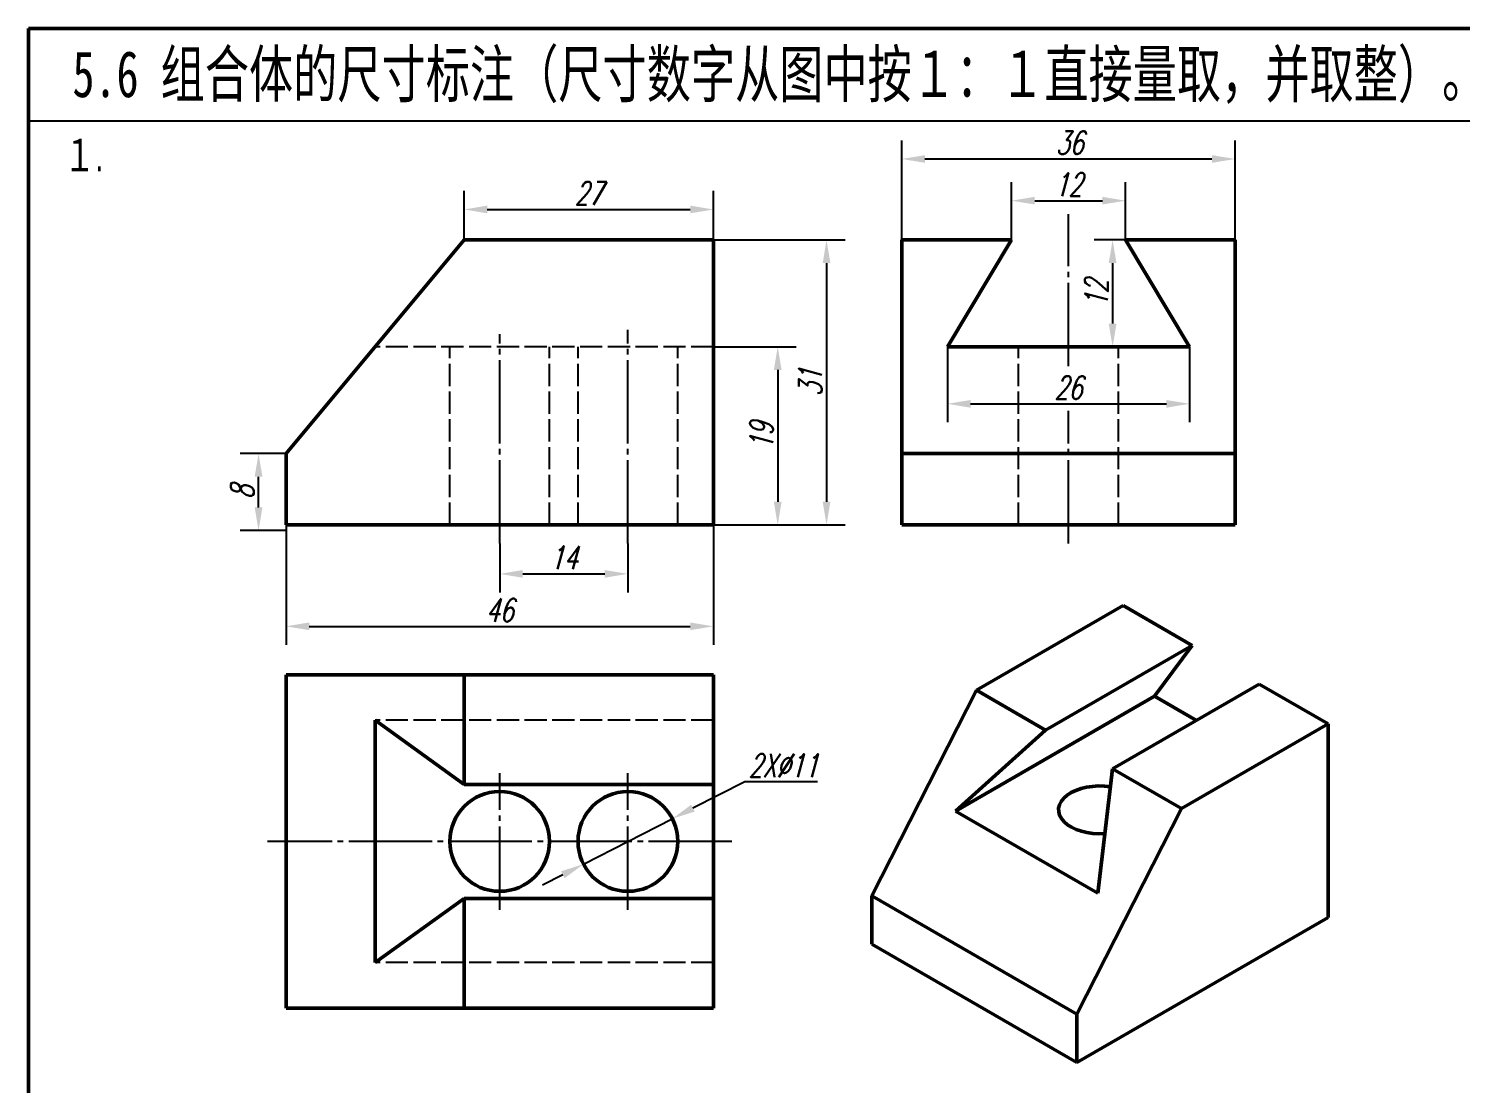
# Model space of a CAD drawing. Header units: millimetres. Extents: x 94 to 2877, y 87 to 1089.
# Drawn here: x 858.1 to 1012.8, y 198.7 to 312.6 of the extents above; entities that cross this region are included whole.
import ezdxf

# ---------------------------------------------------------------- set-up
doc = ezdxf.new("R2010")
doc.units = ezdxf.units.MM
doc.header["$LTSCALE"] = 0.6
doc.header["$PDMODE"] = 33
doc.header["$PDSIZE"] = 1.5
doc.linetypes.add('myCENTER', pattern=[18, 15, -1, 1, -1])
doc.linetypes.add('myHIDDEN', pattern=[5, 4, -1])
doc.layers.get('Defpoints').update_dxf_attribs({"lineweight": 20})
for name, color, linetype, lineweight in [('中心线', 7, 'myCENTER', 25), ('标题文字', 7, 'Continuous', 25), ('答案尺寸', 1, 'Continuous', 25), ('答案粗实线', 1, 'Continuous', 50), ('粗实线', 7, 'Continuous', 50), ('细实线', 7, 'Continuous', 25), ('虚线', 7, 'myHIDDEN', 25)]:
    doc.layers.add(name, color=color, linetype=linetype, lineweight=lineweight)
doc.styles.add('尺寸文字1-2.5号', font='txt.shx', dxfattribs={"width": 0.7, "oblique": 15, "height": 2.5})
doc.styles.add('标题汉字1-5号', font='', dxfattribs={"width": 0.7, "height": 5})
doc.styles.add('标题汉字2-3.5号', font='', dxfattribs={"width": 0.7, "height": 3.5})
doc.styles.get('标题汉字1-5号').set_extended_font_data('SimSun')
doc.styles.get('标题汉字2-3.5号').set_extended_font_data('FZFangSong-Z02')
doc.dimstyles.new('尺寸25', dxfattribs={"dimtxt": 2.5, "dimasz": 2.5, "dimexe": 2, "dimexo": 0, "dimgap": 0.5, "dimtad": 1, "dimdec": 0, "dimdsep": 46, "dimtxsty": '尺寸文字1-2.5号', "dimcen": 0, "dimadec": 0, "dimazin": 0, "dimtfac": 1, "dimtdec": 0, "dimtmove": 0, "dimatfit": 3, "dimfxl": 1, "dimarcsym": 0})
doc.dimstyles.new('水平标注25', dxfattribs={"dimtxt": 2.5, "dimasz": 2.5, "dimexe": 2, "dimexo": 0, "dimgap": 0.5, "dimtad": 1, "dimtih": 1, "dimtoh": 1, "dimdec": 0, "dimzin": 0, "dimdsep": 46, "dimtxsty": '尺寸文字1-2.5号', "dimcen": 0, "dimadec": 0, "dimazin": 0, "dimtfac": 1, "dimtdec": 0, "dimtmove": 1, "dimatfit": 3, "dimfxl": 1, "dimtolj": 1, "dimtzin": 0, "dimarcsym": 0})

# ---------------------------------------------------------------- blocks, each defined once
blk = doc.blocks.new('*D225')
at = {"layer": 'Defpoints', "color": 0}
for p in [(976.57, 294.04), (964.26, 289.8), (976.57, 289.8)]:
    blk.add_point(p, dxfattribs=at)
at = {"layer": '答案尺寸', "color": 0, "lineweight": -2}
for p, q in [((964.26, 289.8), (964.26, 296.04)), ((976.57, 289.8), (976.57, 296.04)), ((966.76, 294.04), (974.07, 294.04))]:
    blk.add_line(p, q, dxfattribs=at)
at = {"layer": '答案尺寸', "color": 0}
for points in [[(966.76, 294.46), (966.76, 293.63), (964.26, 294.04)], [(974.07, 294.46), (974.07, 293.63), (976.57, 294.04)]]:
    blk.add_solid(points, dxfattribs=at)
at = {"layer": '答案尺寸', "color": 0, "insert": (970.41, 295.79), "char_height": 2.5, "attachment_point": 5, "style": '尺寸文字1-2.5号'}
blk.add_mtext('12', dxfattribs=at)
blk = doc.blocks.new('*D226')
at = {"layer": 'Defpoints', "color": 0}
for p in [(988.41, 298.55), (952.41, 289.8), (988.41, 289.8)]:
    blk.add_point(p, dxfattribs=at)
at = {"layer": '答案尺寸', "color": 0, "lineweight": -2}
for p, q in [((952.41, 289.8), (952.41, 300.55)), ((988.41, 289.8), (988.41, 300.55)), ((954.91, 298.55), (985.91, 298.55))]:
    blk.add_line(p, q, dxfattribs=at)
at = {"layer": '答案尺寸', "color": 0}
for points in [[(954.91, 298.96), (954.91, 298.13), (952.41, 298.55)], [(985.91, 298.96), (985.91, 298.13), (988.41, 298.55)]]:
    blk.add_solid(points, dxfattribs=at)
at = {"layer": '答案尺寸', "color": 0, "insert": (970.54, 300.3), "char_height": 2.5, "attachment_point": 5, "style": '尺寸文字1-2.5号'}
blk.add_mtext('36', dxfattribs=at)
blk = doc.blocks.new('*D227')
at = {"layer": 'Defpoints', "color": 0}
for p in [(976.57, 289.8), (975.18, 278.26), (975.8, 278.26)]:
    blk.add_point(p, dxfattribs=at)
at = {"layer": '答案尺寸', "color": 0, "lineweight": -2}
for p, q in [((976.57, 289.8), (973.18, 289.8)), ((975.18, 287.3), (975.18, 280.76)), ((975.8, 278.26), (973.18, 278.26))]:
    blk.add_line(p, q, dxfattribs=at)
at = {"layer": '答案尺寸', "color": 0}
for points in [[(974.76, 287.3), (975.6, 287.3), (975.18, 289.8)], [(974.76, 280.76), (975.6, 280.76), (975.18, 278.26)]]:
    blk.add_solid(points, dxfattribs=at)
at = {"layer": '答案尺寸', "color": 0, "insert": (973.43, 284.03), "char_height": 2.5, "attachment_point": 5, "rotation": 90, "style": '尺寸文字1-2.5号'}
blk.add_mtext('12', dxfattribs=at)
blk = doc.blocks.new('*D228')
at = {"layer": 'Defpoints', "color": 0}
for p in [(957.33, 278.26), (983.49, 278.26), (983.49, 272.1)]:
    blk.add_point(p, dxfattribs=at)
at = {"layer": '答案尺寸', "color": 0, "lineweight": -2}
for p, q in [((957.33, 278.26), (957.33, 270.1)), ((983.49, 278.26), (983.49, 270.1)), ((959.83, 272.1), (980.99, 272.1))]:
    blk.add_line(p, q, dxfattribs=at)
at = {"layer": '答案尺寸', "color": 0}
for points in [[(959.83, 272.51), (959.83, 271.68), (957.33, 272.1)], [(980.99, 272.51), (980.99, 271.68), (983.49, 272.1)]]:
    blk.add_solid(points, dxfattribs=at)
at = {"layer": '答案尺寸', "color": 0, "insert": (970.41, 273.85), "char_height": 2.5, "attachment_point": 5, "style": '尺寸文字1-2.5号'}
blk.add_mtext('26', dxfattribs=at)
blk = doc.blocks.new('*D229')
at = {"layer": 'Defpoints', "color": 0}
for p in [(932.05, 278.26), (932.05, 259.02), (939, 259.02)]:
    blk.add_point(p, dxfattribs=at)
at = {"layer": '答案尺寸', "color": 0, "lineweight": -2}
for p, q in [((932.05, 278.26), (941, 278.26)), ((939, 275.76), (939, 261.52)), ((932.05, 259.02), (941, 259.02))]:
    blk.add_line(p, q, dxfattribs=at)
at = {"layer": '答案尺寸', "color": 0}
for points in [[(938.58, 275.76), (939.42, 275.76), (939, 278.26)], [(938.58, 261.52), (939.42, 261.52), (939, 259.02)]]:
    blk.add_solid(points, dxfattribs=at)
at = {"layer": '答案尺寸', "color": 0, "insert": (937.25, 268.64), "char_height": 2.5, "attachment_point": 5, "rotation": 90, "style": '尺寸文字1-2.5号'}
blk.add_mtext('19', dxfattribs=at)
blk = doc.blocks.new('*D230')
at = {"layer": 'Defpoints', "color": 0}
for p in [(932.05, 289.8), (932.05, 259.02), (944.27, 259.02)]:
    blk.add_point(p, dxfattribs=at)
at = {"layer": '答案尺寸', "color": 0, "lineweight": -2}
for p, q in [((932.05, 289.8), (946.27, 289.8)), ((944.27, 287.3), (944.27, 261.52)), ((932.05, 259.02), (946.27, 259.02))]:
    blk.add_line(p, q, dxfattribs=at)
at = {"layer": '答案尺寸', "color": 0}
for points in [[(943.86, 287.3), (944.69, 287.3), (944.27, 289.8)], [(943.86, 261.52), (944.69, 261.52), (944.27, 259.02)]]:
    blk.add_solid(points, dxfattribs=at)
at = {"layer": '答案尺寸', "color": 0, "insert": (942.52, 274.41), "char_height": 2.5, "attachment_point": 5, "rotation": 90, "style": '尺寸文字1-2.5号'}
blk.add_mtext('31', dxfattribs=at)
blk = doc.blocks.new('*D231')
at = {"layer": 'Defpoints', "color": 0}
for p in [(908.96, 257.02), (922.81, 257.02), (922.81, 253.73)]:
    blk.add_point(p, dxfattribs=at)
at = {"layer": '答案尺寸', "color": 0, "lineweight": -2}
for p, q in [((908.96, 257.02), (908.96, 251.73)), ((922.81, 257.02), (922.81, 251.73)), ((911.46, 253.73), (920.31, 253.73))]:
    blk.add_line(p, q, dxfattribs=at)
at = {"layer": '答案尺寸', "color": 0}
for points in [[(911.46, 254.14), (911.46, 253.31), (908.96, 253.73)], [(920.31, 254.14), (920.31, 253.31), (922.81, 253.73)]]:
    blk.add_solid(points, dxfattribs=at)
at = {"layer": '答案尺寸', "color": 0, "insert": (915.89, 255.48), "char_height": 2.5, "attachment_point": 5, "style": '尺寸文字1-2.5号'}
blk.add_mtext('14', dxfattribs=at)
blk = doc.blocks.new('*D232')
at = {"layer": 'Defpoints', "color": 0}
for p in [(885.88, 259.02), (932.05, 259.02), (932.05, 248.06)]:
    blk.add_point(p, dxfattribs=at)
at = {"layer": '答案尺寸', "color": 0, "lineweight": -2}
for p, q in [((885.88, 259.02), (885.88, 246.06)), ((932.05, 259.02), (932.05, 246.06)), ((888.38, 248.06), (929.55, 248.06))]:
    blk.add_line(p, q, dxfattribs=at)
at = {"layer": '答案尺寸', "color": 0}
for points in [[(888.38, 248.48), (888.38, 247.65), (885.88, 248.06)], [(929.55, 248.48), (929.55, 247.65), (932.05, 248.06)]]:
    blk.add_solid(points, dxfattribs=at)
at = {"layer": '答案尺寸', "color": 0, "insert": (908.96, 249.81), "char_height": 2.5, "attachment_point": 5, "style": '尺寸文字1-2.5号'}
blk.add_mtext('46', dxfattribs=at)
blk = doc.blocks.new('*D233')
at = {"layer": 'Defpoints', "color": 0}
for p in [(882.91, 266.72), (885.88, 266.72), (885.88, 258.4)]:
    blk.add_point(p, dxfattribs=at)
at = {"layer": '答案尺寸', "color": 0, "lineweight": -2}
for p, q in [((885.88, 266.72), (880.91, 266.72)), ((882.91, 260.9), (882.91, 264.22)), ((885.88, 258.4), (880.91, 258.4))]:
    blk.add_line(p, q, dxfattribs=at)
at = {"layer": '答案尺寸', "color": 0}
for points in [[(882.49, 264.22), (883.33, 264.22), (882.91, 266.72)], [(882.49, 260.9), (883.33, 260.9), (882.91, 258.4)]]:
    blk.add_solid(points, dxfattribs=at)
at = {"layer": '答案尺寸', "color": 0, "insert": (881.16, 262.56), "char_height": 2.5, "attachment_point": 5, "rotation": 90, "style": '尺寸文字1-2.5号'}
blk.add_mtext('8', dxfattribs=at)
blk = doc.blocks.new('*D234')
at = {"layer": 'Defpoints', "color": 0}
for p in [(932.05, 293.09), (905.12, 289.8), (932.05, 289.8)]:
    blk.add_point(p, dxfattribs=at)
at = {"layer": '答案尺寸', "color": 0, "lineweight": -2}
for p, q in [((905.12, 289.8), (905.12, 295.09)), ((932.05, 289.8), (932.05, 295.09)), ((907.62, 293.09), (929.55, 293.09))]:
    blk.add_line(p, q, dxfattribs=at)
at = {"layer": '答案尺寸', "color": 0}
for points in [[(907.62, 293.51), (907.62, 292.68), (905.12, 293.09)], [(929.55, 293.51), (929.55, 292.68), (932.05, 293.09)]]:
    blk.add_solid(points, dxfattribs=at)
at = {"layer": '答案尺寸', "color": 0, "insert": (918.58, 294.84), "char_height": 2.5, "attachment_point": 5, "style": '尺寸文字1-2.5号'}
blk.add_mtext('27', dxfattribs=at)
blk = doc.blocks.new('*D235')
at = {"layer": 'Defpoints', "color": 0}
for p in [(927.61, 227.28), (918.02, 222.37)]:
    blk.add_point(p, dxfattribs=at)
at = {"layer": '答案尺寸', "color": 0, "lineweight": -2}
for p, q in [((935.43, 231.28), (929.84, 228.42)), ((943.3, 231.28), (935.43, 231.28)), ((918.02, 222.37), (927.61, 227.28)), ((915.79, 221.23), (913.57, 220.09))]:
    blk.add_line(p, q, dxfattribs=at)
at = {"layer": '答案尺寸', "color": 0}
for points in [[(929.65, 228.79), (930.03, 228.05), (927.61, 227.28)], [(915.6, 221.6), (915.98, 220.86), (918.02, 222.37)]]:
    blk.add_solid(points, dxfattribs=at)
at = {"layer": '答案尺寸', "color": 0, "insert": (939.61, 233.03), "char_height": 2.5, "attachment_point": 5, "style": '尺寸文字1-2.5号'}
blk.add_mtext('\\A1;2X%%c11', dxfattribs=at)

msp = doc.modelspace()

# ---------------------------------------------------------------- linework, layer by layer
at = {"layer": '中心线'}
for p, q in [((970.412, 276.165), (970.412, 292.603)), ((922.815, 257.023), (922.815, 280.109)), ((908.964, 257.023), (908.964, 279.61)), ((970.412, 257.023), (970.412, 271.354)), ((908.964, 217.439), (908.964, 232.212)), ((922.815, 217.439), (922.815, 232.212)), ((934.049, 224.825), (883.879, 224.825))]:
    msp.add_line(p, q, dxfattribs=at)
at = {"layer": '答案粗实线', "extrusion": (0, 0.816497, 0.57735)}
for p, q in [((976.331, 250.298), (960.491, 241.153)), ((983.778, 245.999), (976.331, 250.298)), ((967.938, 236.854), (983.778, 245.999)), ((983.778, 245.999), (979.705, 240.512)), ((991.018, 241.818), (975.179, 232.673)), ((998.465, 237.519), (991.018, 241.818)), ((960.491, 241.153), (949.178, 218.945)), ((979.705, 240.512), (958.209, 228.101)), ((967.938, 236.854), (960.491, 241.153)), ((979.705, 240.512), (984.23, 237.899)), ((958.209, 228.101), (967.938, 236.854)), ((982.626, 228.374), (998.465, 237.519)), ((998.465, 216.616), (998.465, 237.519)), ((975.179, 232.673), (973.595, 219.218)), ((982.626, 228.374), (975.179, 232.673)), ((973.595, 219.218), (958.209, 228.101)), ((971.312, 206.165), (982.626, 228.374)), ((949.178, 213.719), (949.178, 218.945)), ((949.178, 218.945), (971.312, 206.165)), ((998.465, 216.616), (971.312, 200.94)), ((971.312, 200.94), (949.178, 213.719)), ((971.312, 206.165), (971.312, 200.94))]:
    msp.add_line(p, q, dxfattribs=at)
at = {"layer": '答案粗实线'}
msp.add_ellipse((973.821, 228.232), major_axis=(4.48, 0), ratio=0.5773503, start_param=1.3159416, end_param=4.8315301, dxfattribs=at)
at = {"layer": '粗实线'}
for p, q in [((858.07, 312.628), (858.07, 87.628)), ((1168.07, 312.628), (858.07, 312.628)), ((885.879, 242.825), (885.879, 206.825)), ((905.116, 242.825), (885.879, 242.825)), ((905.116, 230.981), (905.116, 242.825)), ((932.049, 242.825), (905.116, 242.825)), ((932.049, 230.981), (932.049, 242.825)), ((895.497, 211.744), (895.497, 237.907)), ((895.497, 237.907), (905.116, 230.981)), ((905.116, 230.981), (932.049, 230.981)), ((932.049, 230.981), (932.049, 218.669)), ((905.116, 218.669), (895.497, 211.744)), ((905.116, 206.825), (905.116, 218.669)), ((932.049, 218.669), (905.116, 218.669)), ((932.049, 206.825), (932.049, 218.669)), ((885.879, 206.825), (905.116, 206.825)), ((905.116, 206.825), (932.049, 206.825))]:
    msp.add_line(p, q, dxfattribs=at)
at = {"layer": '粗实线', "extrusion": (0, 1, 0)}
for p, q in [((885.879, 266.718), (905.116, 289.803)), ((905.116, 289.803), (932.049, 289.803)), ((932.049, 259.023), (932.049, 289.803)), ((964.256, 289.803), (952.412, 289.803)), ((952.412, 289.803), (952.412, 266.718)), ((957.331, 278.26), (964.256, 289.803)), ((988.412, 289.803), (976.568, 289.803)), ((976.568, 289.803), (983.494, 278.26)), ((988.412, 266.718), (988.412, 289.803)), ((983.494, 278.26), (957.331, 278.26)), ((885.879, 266.718), (885.879, 259.023)), ((952.412, 266.718), (988.412, 266.718)), ((952.412, 259.023), (952.412, 266.718)), ((988.412, 266.718), (988.412, 259.023)), ((932.049, 259.023), (885.879, 259.023)), ((988.412, 259.023), (952.412, 259.023))]:
    msp.add_line(p, q, dxfattribs=at)
at = {"layer": '粗实线'}
for centre in [(908.964, 224.825), (922.815, 224.825)]:
    msp.add_circle(centre, 5.386, dxfattribs=at)
at = {"layer": '细实线'}
msp.add_line((1168.07, 302.628), (858.07, 302.628), dxfattribs=at)
at = {"layer": '虚线', "extrusion": (0, 1, 0)}
for p, q in [((932.049, 278.26), (895.497, 278.26)), ((903.577, 259.023), (903.577, 278.26)), ((914.35, 259.023), (914.35, 278.26)), ((917.428, 259.023), (917.428, 278.26)), ((928.201, 259.023), (928.201, 278.26)), ((965.026, 259.023), (965.026, 278.26)), ((975.799, 259.023), (975.799, 278.26))]:
    msp.add_line(p, q, dxfattribs=at)
at = {"layer": '虚线'}
for p, q in [((932.049, 237.907), (895.497, 237.907)), ((932.049, 211.744), (895.497, 211.744))]:
    msp.add_line(p, q, dxfattribs=at)

# ---------------------------------------------------------------- texts
at = {"layer": '标题文字', "width": 0.7}
for s, height, style, p in [('5.6 组合体的尺寸标注（尺寸数字从图中按１：１直接量取，并取整）。', 5, '标题汉字1-5号', (862.804, 305.227)), ('１.', 3.5, '标题汉字2-3.5号', (861.908, 297.222))]:
    msp.add_text(s, height=height, dxfattribs=dict(at, style=style)).set_placement(p)

# ---------------------------------------------------------------- dimensions: what is measured, and where the dimension line sits
at = {"layer": '答案尺寸'}
dim = msp.add_linear_dim(base=(988.412, 298.546), p1=(952.412, 289.803), p2=(988.412, 289.803), text='36', dimstyle='尺寸25', dxfattribs=at)
dim.commit()
dim.dimension.update_dxf_attribs({"geometry": '*D226', "text_midpoint": (970.54, 298.546), "dimtype": 160})
for base, p1, p2, text, picture, middle in [((976.568, 294.042), (964.256, 289.803), (976.568, 289.803), '12', '*D225', (970.412, 295.792)), ((932.049, 293.094), (905.116, 289.803), (932.049, 289.803), '27', '*D234', (918.582, 294.844)), ((983.494, 272.098), (957.331, 278.26), (983.494, 278.26), '26', '*D228', (970.412, 273.848)), ((932.049, 248.064), (885.879, 259.023), (932.049, 259.023), '46', '*D232', (908.964, 249.814)), ((922.815, 253.728), (908.964, 257.023), (922.815, 257.023), '14', '*D231', (915.889, 255.478))]:
    dim = msp.add_linear_dim(base=base, p1=p1, p2=p2, text=text, dimstyle='尺寸25', dxfattribs=at)
    dim.commit()
    dim.dimension.update_dxf_attribs({"geometry": picture, "text_midpoint": middle})
for base, p1, p2, text, picture, middle in [((944.273, 259.023), (932.049, 289.803), (932.049, 259.023), '31', '*D230', (942.523, 274.413)), ((975.181, 278.26), (976.568, 289.803), (975.799, 278.26), '12', '*D227', (973.431, 284.032)), ((939, 259.023), (932.049, 278.26), (932.049, 259.023), '19', '*D229', (937.25, 268.642)), ((882.91, 266.718), (885.879, 258.398), (885.879, 266.718), '8', '*D233', (881.16, 262.558))]:
    dim = msp.add_linear_dim(base=base, p1=p1, p2=p2, angle=90, text=text, dimstyle='尺寸25', dxfattribs=at)
    dim.commit()
    dim.dimension.update_dxf_attribs({"geometry": picture, "text_midpoint": middle})
dim = msp.add_diameter_dim_2p(p1=(918.019, 222.371), p2=(927.61, 227.279), text='2X%%c11', dimstyle='水平标注25', dxfattribs=at)
dim.commit()
dim.dimension.update_dxf_attribs({"geometry": '*D235', "text_midpoint": (935.426, 231.278), "dimtype": 163})

doc.saveas('drawing.dxf')
